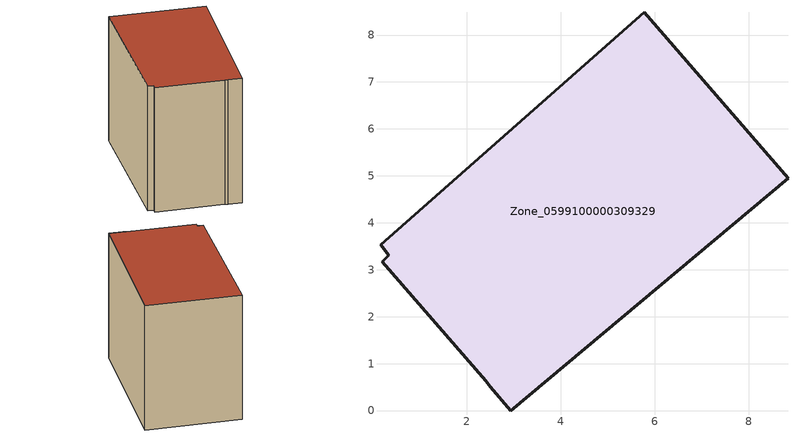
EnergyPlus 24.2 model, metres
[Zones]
Zone_0599100000309329
 floor ground (C_G): 0.19,3.17 0.34,3.3 0.16,3.53 5.78,8.48 8.84,4.95 2.94,0 2.5,0.51 2.4,0.64 z0
 wall outside (C_F): 8.84,4.95 5.78,8.48 0.16,3.53 0.34,3.3 0.19,3.17 2.4,0.64 2.5,0.51 2.94,0 8.84,4.95 z0:6.46
 roof outside (C_R): 0.34,3.3 0.19,3.17 2.4,0.64 2.5,0.51 2.94,0 8.84,4.95 5.78,8.48 0.16,3.53 z6.46
[BUILDING]
Pand.0599100000309329: North Axis=0; Terrain=City; Loads Convergence Tolerance Value=0.04; Temperature Convergence Tolerance Value=0.4; Solar Distribution=FullExterior; Maximum Number of Warmup Days=25; Minimum Number of Warmup Days=1
[Site:Location]
Rotterdam.The.Hague.AP_ZH_NLD Design_Conditions: Latitude=51.96; Longitude=4.45; Time Zone=1; Elevation=-4.5
[SITE:GROUNDTEMPERATURE:BUILDINGSURFACE]
18, 18, 18, 18, 18, 18, 18, 18, 18, 18, 18, 18
[MATERIAL] Thermal Absorptance=0.9; Solar Absorptance=0.7; Visible Absorptance=0.7
Name | Roughness | Thickness | Conductivity | Density | Specific Heat
G.TI.1946 | MediumSmooth | 0.15 | 1 | 540 | 1210
F.TI.1946 | Rough | 0.3 | 0.857143 | 1920 | 840
R.TI.1946 | MediumRough | 0.2 | 0.1 | 1500 | 1000
[CONSTRUCTION]
C_G: G.TI.1946
C_F: F.TI.1946
C_R: R.TI.1946
[ZONE]
Zone_0599100000309329: Type=1; Multiplier=1; Ceiling Height=Autocalculate; Volume=Autocalculate; Floor Area=autocalculate; Part of Total Floor Area=Yes
[ZONEINFILTRATION:DESIGNFLOWRATE]
Infil_Zone_0599100000309329: Zone or ZoneList or Space or SpaceList=Zone_0599100000309329; Schedule=AlwaysOn; Design Flow Rate Calculation Method=Flow/Area; Flow Rate per Floor Area=0.003; Constant Term Coefficient=1; Temperature Term Coefficient=0; Velocity Term Coefficient=0; Velocity Squared Term Coefficient=0
[HVACTEMPLATE:ZONE:IDEALLOADSAIRSYSTEM]
Zone_0599100000309329: Maximum Heating Supply Air Temperature=50; Minimum Cooling Supply Air Temperature=13; Maximum Heating Supply Air Humidity Ratio=0.0156; Minimum Cooling Supply Air Humidity Ratio=0.0077; Heating Limit=NoLimit; Cooling Limit=NoLimit; Dehumidification Control Type=ConstantSensibleHeatRatio; Cooling Sensible Heat Ratio=0.7; Dehumidification Setpoint=60; Humidification Control Type=None; Humidification Setpoint=30; Outdoor Air Method=None; Outdoor Air Flow Rate per Person=0.00944; Outdoor Air Flow Rate per Zone Floor Area=0; Outdoor Air Flow Rate per Zone=0; Demand Controlled Ventilation Type=None; Outdoor Air Economizer Type=NoEconomizer; Heat Recovery Type=None; Sensible Heat Recovery Effectiveness=0.7; Latent Heat Recovery Effectiveness=0.65
[ZONECONTROL:THERMOSTAT]
ThermostatControl_Zone_0599100000309329: Zone or ZoneList=Zone_0599100000309329; Control Type Schedule=DualSetpointControlType; Control 1=Thermostat_Zone_0599100000309329; Temperature Difference Between Cutout And Setpoint=0
[THERMOSTATSETPOINT:DUALSETPOINT]
Thermostat_Zone_0599100000309329: Heating Setpoint Temperature Schedule=HeatingSetpoint_Zone_0599100000309329; Cooling Setpoint Temperature Schedule=CoolingSetpoint_Zone_0599100000309329
[SCHEDULE:COMPACT]
HeatingSetpoint_Zone_0599100000309329: Through: 12/31, For: AllDays, Until: 24:00, 21
CoolingSetpoint_Zone_0599100000309329: Through: 12/31, For: AllDays, Until: 24:00, 24
DualSetpointControlType: Through: 12/31, For: AllDays, Until: 24:00, 4
AlwaysOn: Through: 12/31, For: AllDays, Until: 24:00, 1
